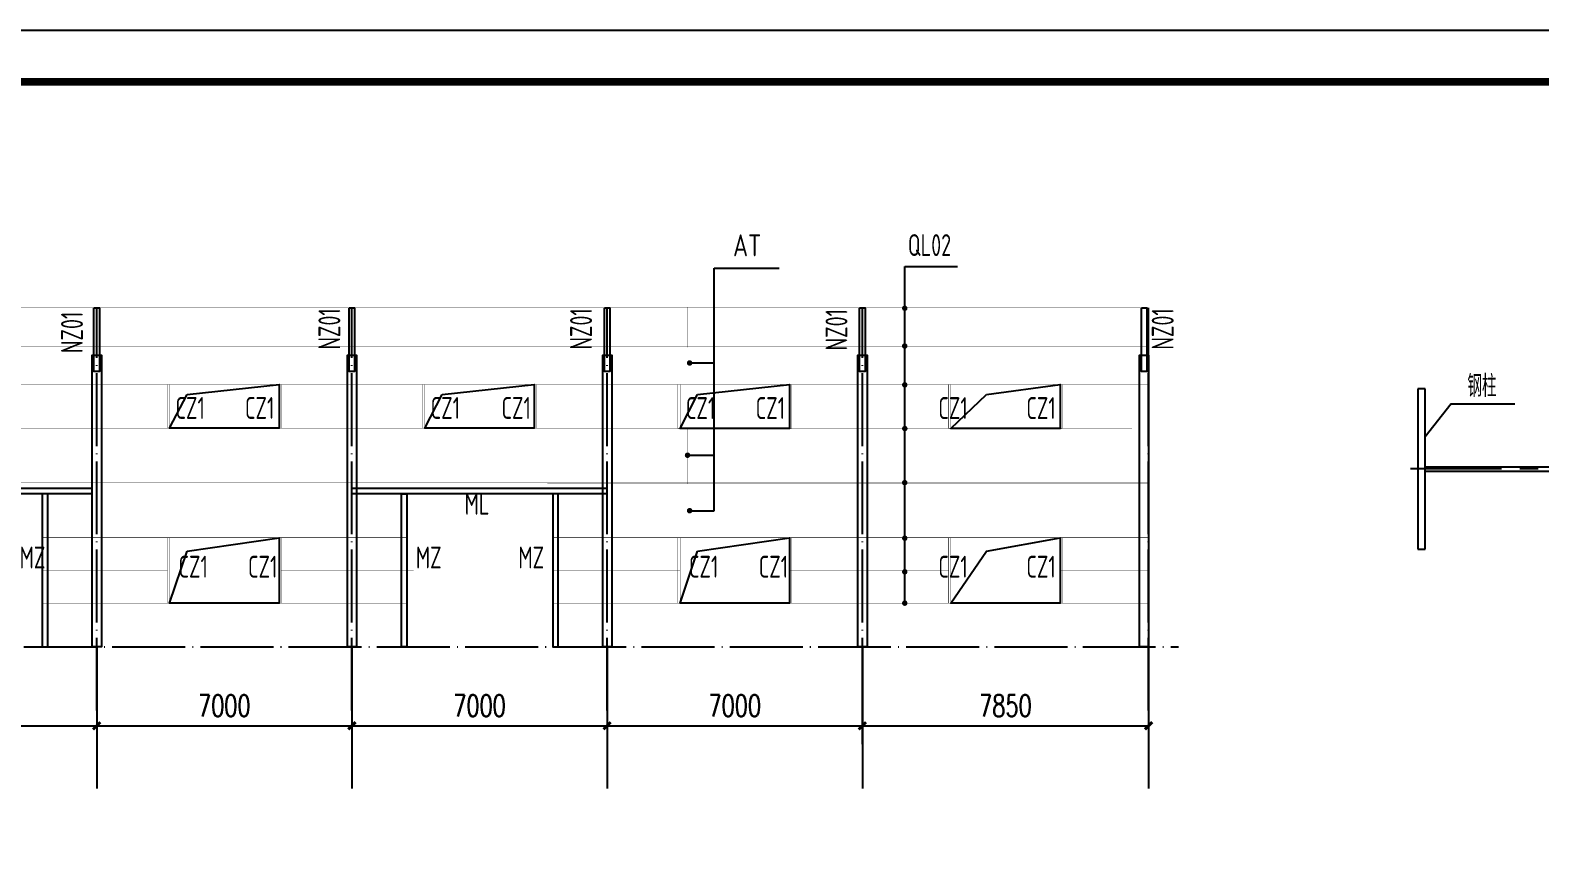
# Model space of a CAD drawing. Extents: x 180850 to 1400258, y 48356 to 327067.
# Drawn here: x 1077901 to 1119309, y 198139 to 220382 of the extents above; entities that cross this region are included whole.
import ezdxf
from ezdxf.enums import TextEntityAlignment as Align

# ---------------------------------------------------------------- set-up
doc = ezdxf.new("R2010")
doc.units = 0
doc.header["$LTSCALE"] = 1000
doc.linetypes.add('CENTERX2', pattern=[4, 2.5, -0.5, 0.5, -0.5])
doc.linetypes.add('DOTE', pattern=[2.42, 2, -0.2, 0.02, -0.2])
doc.layers.add('_0', color=7, linetype='Continuous', lineweight=25)
for name, color, linetype in [('AXIS', 3, 'Continuous'), ('BEAM', 4, 'Continuous'), ('DOTE', 1, 'Continuous'), ('GL', 150, 'Continuous'), ('GZ', 50, 'Continuous'), ('LT', 27, 'Continuous'), ('PUB_TITLE', 4, 'Continuous'), ('TEXT', 7, 'Continuous'), ('THIN', 7, 'Continuous')]:
    doc.layers.add(name, color=color, linetype=linetype)
doc.styles.add('_TCH_DIM_T3', font='SIMPLEX', dxfattribs={"width": 0.705882, "bigfont": 'GBCBIG'})
doc.styles.add('TSSD_Label', font='tssdeng.shx', dxfattribs={"width": 0.7, "bigfont": 'hztxt.shx'})
doc.styles.add('TSSD_Norm', font='tssdeng.shx', dxfattribs={"bigfont": 'hztxt.shx'})
doc.styles.add('标准字体', font='tssdeng.shx', dxfattribs={"width": 0.7, "bigfont": 'tssdchn.shx'})
doc.dimstyles.new('_TCH_ARCH&&200', dxfattribs={"dimtxt": 595, "dimasz": 200, "dimexe": 500, "dimexo": 600, "dimgap": 252.5, "dimtad": 1, "dimdec": 0, "dimzin": 0, "dimdsep": 46, "dimtxsty": '_TCH_DIM_T3', "dimblk": 'ARCHTICK', "dimcen": 0.09, "dimclrt": 7, "dimazin": 2, "dimtfac": 1, "dimtdec": 0, "dimtix": 1, "dimtmove": 2, "dimatfit": 3, "dimfxl": 1, "dimtolj": 1, "dimtzin": 0, "dimarcsym": 0})

# ---------------------------------------------------------------- blocks, each defined once
blk = doc.blocks.new('_ArchTick')
at = {"color": 0, "linetype": 'ByBlock', "const_width": 0.4}
blk.add_lwpolyline([(-0.5, -0.5), (0.5, 0.5)], dxfattribs=at)
blk = doc.blocks.new('*D976')
at = {"layer": 'AXIS', "color": 0, "lineweight": -2, "transparency": 16777216}
for p, q in [((1072726, 202860), (1072726, 200795)), ((1079726, 202860), (1079726, 200795)), ((1072726, 201295), (1079726, 201295))]:
    blk.add_line(p, q, dxfattribs=at)
at = {"layer": 'Defpoints', "color": 0, "transparency": 16777216}
for p in [(1072726, 203460), (1079726, 203460), (1079726, 201295)]:
    blk.add_point(p, dxfattribs=at)
at = {"layer": 'AXIS', "color": 0, "lineweight": -2, "transparency": 16777216, "xscale": 200, "yscale": 200, "zscale": 200, "rotation": 180}
blk.add_blockref('_ArchTick', (1072726, 201295), dxfattribs=at)
at = {"layer": 'AXIS', "color": 0, "lineweight": -2, "transparency": 16777216, "xscale": 200, "yscale": 200, "zscale": 200}
blk.add_blockref('_ArchTick', (1079726, 201295), dxfattribs=at)
at = {"layer": 'AXIS', "color": 7, "transparency": 16777216, "insert": (1076226, 201845), "char_height": 595, "attachment_point": 5, "style": '_TCH_DIM_T3'}
blk.add_mtext('\\A1;7000', dxfattribs=at)
blk = doc.blocks.new('*D977')
at = {"layer": 'AXIS', "color": 0, "lineweight": -2, "transparency": 16777216}
for p, q in [((1079726, 202860), (1079726, 200795)), ((1086726, 202860), (1086726, 200795)), ((1079726, 201295), (1086726, 201295))]:
    blk.add_line(p, q, dxfattribs=at)
at = {"layer": 'Defpoints', "color": 0, "transparency": 16777216}
for p in [(1079726, 203460), (1086726, 203460), (1086726, 201295)]:
    blk.add_point(p, dxfattribs=at)
at = {"layer": 'AXIS', "color": 0, "lineweight": -2, "transparency": 16777216, "xscale": 200, "yscale": 200, "zscale": 200, "rotation": 180}
blk.add_blockref('_ArchTick', (1079726, 201295), dxfattribs=at)
at = {"layer": 'AXIS', "color": 0, "lineweight": -2, "transparency": 16777216, "xscale": 200, "yscale": 200, "zscale": 200}
blk.add_blockref('_ArchTick', (1086726, 201295), dxfattribs=at)
at = {"layer": 'AXIS', "color": 7, "transparency": 16777216, "insert": (1083226, 201845), "char_height": 595, "attachment_point": 5, "style": '_TCH_DIM_T3'}
blk.add_mtext('\\A1;7000', dxfattribs=at)
blk = doc.blocks.new('*D978')
at = {"layer": 'AXIS', "color": 0, "lineweight": -2, "transparency": 16777216}
for p, q in [((1086726, 202860), (1086726, 200795)), ((1093726, 202860), (1093726, 200795)), ((1086726, 201295), (1093726, 201295))]:
    blk.add_line(p, q, dxfattribs=at)
at = {"layer": 'Defpoints', "color": 0, "transparency": 16777216}
for p in [(1086726, 203460), (1093726, 203460), (1093726, 201295)]:
    blk.add_point(p, dxfattribs=at)
at = {"layer": 'AXIS', "color": 0, "lineweight": -2, "transparency": 16777216, "xscale": 200, "yscale": 200, "zscale": 200, "rotation": 180}
blk.add_blockref('_ArchTick', (1086726, 201295), dxfattribs=at)
at = {"layer": 'AXIS', "color": 0, "lineweight": -2, "transparency": 16777216, "xscale": 200, "yscale": 200, "zscale": 200}
blk.add_blockref('_ArchTick', (1093726, 201295), dxfattribs=at)
at = {"layer": 'AXIS', "color": 7, "transparency": 16777216, "insert": (1090226, 201845), "char_height": 595, "attachment_point": 5, "style": '_TCH_DIM_T3'}
blk.add_mtext('\\A1;7000', dxfattribs=at)
blk = doc.blocks.new('*D979')
at = {"layer": 'AXIS', "color": 0, "lineweight": -2, "transparency": 16777216}
for p, q in [((1093726, 202860), (1093726, 200795)), ((1100726, 202860), (1100726, 200795)), ((1093726, 201295), (1100726, 201295))]:
    blk.add_line(p, q, dxfattribs=at)
at = {"layer": 'Defpoints', "color": 0, "transparency": 16777216}
for p in [(1093726, 203460), (1100726, 203460), (1100726, 201295)]:
    blk.add_point(p, dxfattribs=at)
at = {"layer": 'AXIS', "color": 0, "lineweight": -2, "transparency": 16777216, "xscale": 200, "yscale": 200, "zscale": 200, "rotation": 180}
blk.add_blockref('_ArchTick', (1093726, 201295), dxfattribs=at)
at = {"layer": 'AXIS', "color": 0, "lineweight": -2, "transparency": 16777216, "xscale": 200, "yscale": 200, "zscale": 200}
blk.add_blockref('_ArchTick', (1100726, 201295), dxfattribs=at)
at = {"layer": 'AXIS', "color": 7, "transparency": 16777216, "insert": (1097226, 201845), "char_height": 595, "attachment_point": 5, "style": '_TCH_DIM_T3'}
blk.add_mtext('\\A1;7000', dxfattribs=at)
blk = doc.blocks.new('*D980')
at = {"layer": 'AXIS', "color": 0, "lineweight": -2, "transparency": 16777216}
for p, q in [((1100726, 202860), (1100726, 200795)), ((1108576, 202860), (1108576, 200795)), ((1100726, 201295), (1108576, 201295))]:
    blk.add_line(p, q, dxfattribs=at)
at = {"layer": 'Defpoints', "color": 0, "transparency": 16777216}
for p in [(1100726, 203460), (1108576, 203460), (1108576, 201295)]:
    blk.add_point(p, dxfattribs=at)
at = {"layer": 'AXIS', "color": 0, "lineweight": -2, "transparency": 16777216, "xscale": 200, "yscale": 200, "zscale": 200, "rotation": 180}
blk.add_blockref('_ArchTick', (1100726, 201295), dxfattribs=at)
at = {"layer": 'AXIS', "color": 0, "lineweight": -2, "transparency": 16777216, "xscale": 200, "yscale": 200, "zscale": 200}
blk.add_blockref('_ArchTick', (1108576, 201295), dxfattribs=at)
at = {"layer": 'AXIS', "color": 7, "transparency": 16777216, "insert": (1104651, 201845), "char_height": 595, "attachment_point": 5, "style": '_TCH_DIM_T3'}
blk.add_mtext('\\A1;7850', dxfattribs=at)

msp = doc.modelspace()

# ---------------------------------------------------------------- linework, layer by layer
at = {"color": 8, "linetype": 'CENTERX2'}
msp.add_line((1126261.35, 208343.92), (1115270.73, 208344.09), dxfattribs=at)
at = {"layer": '_0', "color": 1, "const_width": 75}
for points in [[(1101852.1, 212751.32, 1), (1101927.1, 212751.32, 1)], [(1101852.1, 211715.39, 1), (1101927.1, 211715.39, 1)], [(1095950.99, 211249.85, 1), (1096025.99, 211249.85, 1)], [(1101852.1, 210649.72, 1), (1101927.1, 210649.72, 1)], [(1101853.92, 209449.72, 1), (1101928.92, 209449.72, 1)], [(1095894.71, 208718.82, 1), (1095969.71, 208718.82, 1)], [(1101852.1, 207966.93, 1), (1101927.1, 207966.93, 1)], [(1095950.99, 207196.45, 1), (1096025.99, 207196.45, 1)], [(1101852.1, 206442.35, 1), (1101927.1, 206442.35, 1)], [(1101852.1, 205520.72, 1), (1101927.1, 205520.72, 1)], [(1101852.1, 204660.13, 1), (1101927.1, 204660.13, 1)]]:
    msp.add_lwpolyline(points, format="xyb", close=True, dxfattribs=at)
at = {"layer": 'AXIS', "linetype": 'ByBlock'}
for p, q in [((1096665.58, 213854.44), (1098446.23, 213854.44)), ((1096665.58, 207196.46), (1096665.58, 213854.44)), ((1101889.6, 204601.07), (1101889.6, 213897.73)), ((1101889.6, 213897.73), (1103334.29, 213897.73))]:
    msp.add_line(p, q, dxfattribs=at)
at = {"layer": 'AXIS'}
for p, q in [((1095985.01, 211249.86), (1096665.58, 211249.86)), ((1095928.73, 208718.83), (1096665.58, 208718.83)), ((1095985.01, 207196.46), (1096665.58, 207196.46)), ((1079726.35, 203460.13), (1079726.35, 199575.25)), ((1086726.35, 203460.13), (1086726.35, 199575.25)), ((1086726.35, 203460.13), (1086726.35, 199575.25)), ((1093726.35, 203460.13), (1093726.35, 199575.25)), ((1100726.35, 203460.13), (1100726.35, 199575.25)), ((1108576.35, 203460.13), (1108576.35, 199575.25))]:
    msp.add_line(p, q, dxfattribs=at)
at = {"layer": 'AXIS', "color": 3, "linetype": 'ByBlock'}
msp.add_line((1116878.01, 210132.83), (1118623.07, 210132.83), dxfattribs=at)
at = {"layer": 'AXIS', "color": 6, "linetype": 'ByBlock'}
for p, q in [((1079601.35, 207810.13), (1072851.35, 207810.13)), ((1079601.35, 207660.13), (1072851.35, 207660.13)), ((1093726.35, 207810.13), (1086726.35, 207810.13)), ((1093726.35, 207660.13), (1086726.35, 207660.13))]:
    msp.add_line(p, q, dxfattribs=at)
at = {"layer": 'AXIS', "color": 3, "linetype": 'ByBlock', "const_width": 1}
for points in [[(1081921.35, 211680.13), (1081921.35, 211740.13), (1081921.35, 212730.13), (1081921.35, 212790.13)], [(1084521.35, 211680.13), (1084521.35, 211740.13), (1084521.35, 212730.13), (1084521.35, 212790.13)], [(1088921.35, 211680.13), (1088921.35, 211740.13), (1088921.35, 212730.13), (1088921.35, 212790.13)], [(1091521.35, 211680.13), (1091521.35, 211740.13), (1091521.35, 212730.13), (1091521.35, 212790.13)], [(1095921.35, 211680.13), (1095921.35, 211740.13), (1095921.35, 212730.13), (1095921.35, 212790.13)], [(1098521.35, 211680.13), (1098521.35, 211740.13), (1098521.35, 212730.13), (1098521.35, 212790.13)], [(1103228.6, 211680.13), (1103228.6, 211740.13), (1103228.6, 212730.13), (1103228.6, 212790.13)], [(1106074.09, 211680.13), (1106074.09, 211740.13), (1106074.09, 212730.13), (1106074.09, 212790.13)], [(1081986.35, 210626.76), (1081986.35, 210686.76), (1081986.35, 211680.13), (1081986.35, 211740.13)], [(1084466.35, 210626.76), (1084466.35, 210686.76), (1084466.35, 211680.13), (1084466.35, 211740.13)], [(1088986.35, 210626.76), (1088986.35, 210686.76), (1088986.35, 211680.13), (1088986.35, 211740.13)], [(1091466.35, 210626.76), (1091466.35, 210686.76), (1091466.35, 211680.13), (1091466.35, 211740.13)], [(1095986.35, 210626.76), (1095986.35, 210686.76), (1095986.35, 211680.13), (1095986.35, 211740.13)], [(1098466.35, 210626.76), (1098466.35, 210686.76), (1098466.35, 211680.13), (1098466.35, 211740.13)], [(1103293.6, 210626.76), (1103293.6, 210686.76), (1103293.6, 211680.13), (1103293.6, 211740.13)], [(1106009.09, 210626.76), (1106009.09, 210686.76), (1106009.09, 211680.13), (1106009.09, 211740.13)], [(1081921.35, 207926.76), (1081921.35, 207986.76), (1081921.35, 209426.76), (1081921.35, 209486.76)], [(1084521.35, 207926.76), (1084521.35, 207986.76), (1084521.35, 209426.76), (1084521.35, 209486.76)], [(1088921.35, 207930.13), (1088921.35, 207930.13), (1088921.35, 209430.13), (1088921.35, 209490.13)], [(1091521.35, 207930.13), (1091521.35, 207930.13), (1091521.35, 209430.13), (1091521.35, 209490.13)], [(1095921.35, 207926.76), (1095921.35, 207986.76), (1095921.35, 209426.76), (1095921.35, 209486.76)], [(1098521.35, 207926.76), (1098521.35, 207986.76), (1098521.35, 209426.76), (1098521.35, 209486.76)], [(1103228.6, 207926.76), (1103228.6, 207986.76), (1103228.6, 209426.76), (1103228.6, 209486.76)], [(1106074.09, 207926.76), (1106074.09, 207986.76), (1106074.09, 209426.76), (1106074.09, 209486.76)], [(1081981.35, 206426.76), (1081981.35, 206486.76), (1081981.35, 207926.76), (1081981.35, 207986.76)], [(1084461.35, 206426.76), (1084461.35, 206486.76), (1084461.35, 207926.76), (1084461.35, 207986.76)], [(1095981.35, 206426.76), (1095981.35, 206486.76), (1095981.35, 207926.76), (1095981.35, 207986.76)], [(1098461.35, 206426.76), (1098461.35, 206486.76), (1098461.35, 207926.76), (1098461.35, 207986.76)], [(1103288.6, 206426.76), (1103288.6, 206486.76), (1103288.6, 207926.76), (1103288.6, 207986.76)], [(1106014.09, 206426.76), (1106014.09, 206486.76), (1106014.09, 207926.76), (1106014.09, 207986.76)]]:
    msp.add_lwpolyline(points, dxfattribs=at)
at = {"layer": 'AXIS', "color": 6, "linetype": 'ByBlock'}
for points in [[(1078384.35, 207660.13), (1078234.35, 207660.13), (1078234.35, 203460.13), (1078384.35, 203460.13)], [(1088084.35, 207660.13), (1088234.35, 207660.13), (1088234.35, 203460.13), (1088084.35, 203460.13)], [(1092384.35, 207660.13), (1092234.35, 207660.13), (1092234.35, 203460.13), (1092384.35, 203460.13)]]:
    msp.add_lwpolyline(points, close=True, dxfattribs=at)
at = {"layer": 'BEAM', "linetype": 'ByBlock'}
for p, q in [((1116164.72, 210543.92), (1115964.72, 210543.92)), ((1115964.72, 210543.92), (1115964.72, 206143.92)), ((1116164.72, 206143.92), (1116164.72, 210543.92)), ((1116878.01, 210132.83), (1116164.72, 209222.52)), ((1116164.72, 208403.92), (1121873.35, 208403.92)), ((1116164.72, 208283.92), (1121873.35, 208283.92)), ((1115964.72, 206143.92), (1116164.72, 206143.92))]:
    msp.add_line(p, q, dxfattribs=at)
at = {"layer": 'DOTE', "linetype": 'DOTE'}
for p, q in [((1079726.35, 201710.13), (1079726.35, 212760.13)), ((1086726.35, 201710.13), (1086726.35, 212760.13)), ((1093726.35, 201710.13), (1093726.35, 212760.13)), ((1100726.35, 201710.13), (1100726.35, 212760.13)), ((1108576.35, 201710.13), (1108576.35, 212760.13)), ((1058370.69, 203460.13), (1109399.4, 203460.13))]:
    msp.add_line(p, q, dxfattribs=at)
at = {"layer": 'GL'}
for points in [[(1082205.3, 210384.85), (1084726.35, 210660.13), (1084726.35, 209460.13), (1081726.35, 209460.13)], [(1089205.3, 210384.85), (1091726.35, 210660.13), (1091726.35, 209460.13), (1088726.35, 209460.13)], [(1096205.3, 210381.48), (1098726.35, 210656.76), (1098726.35, 209456.76), (1095726.35, 209456.76)], [(1104130.3, 210381.48), (1106151.35, 210656.76), (1106151.35, 209456.76), (1103151.35, 209456.76)], [(1082205.3, 206089.84), (1084726.35, 206456.76), (1084726.35, 204660.13), (1081726.35, 204660.13)], [(1096205.3, 206089.84), (1098726.35, 206456.76), (1098726.35, 204660.13), (1095726.35, 204660.13)], [(1104130.3, 206089.84), (1106151.35, 206456.76), (1106151.35, 204660.13), (1103151.35, 204660.13)]]:
    msp.add_lwpolyline(points, close=True, dxfattribs=at)
at = {"layer": 'GZ'}
for points in [[(1079651.35, 212760.13), (1079801.35, 212760.13), (1079801.35, 211013.86), (1079651.35, 211013.86)], [(1086651.35, 212760.13), (1086801.35, 212760.13), (1086801.35, 211013.86), (1086651.35, 211013.86)], [(1093651.35, 212760.13), (1093801.35, 212760.13), (1093801.35, 211013.86), (1093651.35, 211013.86)], [(1100651.35, 212760.13), (1100801.35, 212760.13), (1100801.35, 211013.86), (1100651.35, 211013.86)], [(1108379, 212760.13), (1108529, 212760.13), (1108529, 211013.86), (1108379, 211013.86)], [(1079604.35, 203460.13), (1079604.35, 211460.13), (1079854.35, 211460.13), (1079854.35, 203460.13)], [(1086604.35, 203460.13), (1086604.35, 211460.13), (1086854.35, 211460.13), (1086854.35, 203460.13)], [(1093604.35, 203460.13), (1093604.35, 211460.13), (1093854.35, 211460.13), (1093854.35, 203460.13)], [(1100604.35, 203460.13), (1100604.35, 211460.13), (1100854.35, 211460.13), (1100854.35, 203460.13)], [(1108326.35, 203460.13), (1108326.35, 211460.13), (1108576.35, 211460.13), (1108576.35, 203460.13)]]:
    msp.add_lwpolyline(points, close=True, dxfattribs=at)
at = {"layer": 'LT', "linetype": 'ByBlock', "const_width": 10}
for points in [[(1108576.35, 212760.13), (1059076.35, 212760.13)], [(1108576.35, 211710.13), (1059076.35, 211710.13)], [(1108576.35, 210660.13), (1059076.35, 210660.13)], [(1108126.57, 209460.13), (1059076.35, 209460.13)], [(1108126.57, 207960.13), (1059076.35, 207960.13)], [(1108576.35, 207956.76), (1092084.35, 207956.76)], [(1088234.35, 206456.76), (1078234.35, 206456.76)], [(1108576.35, 206456.76), (1092234.35, 206456.76)], [(1078234.35, 205560.13), (1081669.39, 205558.44)], [(1088419.39, 205558.44), (1084783.3, 205558.44)], [(1088234.35, 205558.44), (1085283.3, 205558.44)], [(1092218.35, 205558.44), (1095726.35, 205558.44)], [(1098726.35, 205558.44), (1103094.39, 205558.44)], [(1106151.35, 205555.26), (1108576.35, 205558.44)], [(1088234.35, 204660.13), (1078234.35, 204660.13)], [(1108576.35, 204660.13), (1092234.35, 204660.13)]]:
    msp.add_lwpolyline(points, dxfattribs=at)
for points in [[(1081669.39, 210660.13), (1081726.35, 210660.13), (1081726.35, 209460.13), (1081669.39, 209460.13)], [(1084783.3, 210660.13), (1084726.35, 210660.13), (1084726.35, 209460.13), (1084783.3, 209460.13)], [(1088669.39, 210660.13), (1088726.35, 210660.13), (1088726.35, 209460.13), (1088669.39, 209460.13)], [(1091783.3, 210660.13), (1091726.35, 210660.13), (1091726.35, 209460.13), (1091783.3, 209460.13)], [(1095669.39, 210656.76), (1095726.35, 210656.76), (1095726.35, 209456.76), (1095669.39, 209456.76)], [(1098783.3, 210656.76), (1098726.35, 210656.76), (1098726.35, 209456.76), (1098783.3, 209456.76)], [(1103094.39, 210656.76), (1103151.35, 210656.76), (1103151.35, 209456.76), (1103094.39, 209456.76)], [(1106208.3, 210656.76), (1106151.35, 210656.76), (1106151.35, 209456.76), (1106208.3, 209456.76)], [(1081669.39, 206456.76), (1081726.35, 206456.76), (1081726.35, 204660.13), (1081669.39, 204660.13)], [(1084783.3, 206456.76), (1084726.35, 206456.76), (1084726.35, 204660.13), (1084783.3, 204660.13)], [(1095669.39, 206456.76), (1095726.35, 206456.76), (1095726.35, 204660.13), (1095669.39, 204660.13)], [(1098783.3, 206456.76), (1098726.35, 206456.76), (1098726.35, 204660.13), (1098783.3, 204660.13)], [(1103094.39, 206456.76), (1103151.35, 206456.76), (1103151.35, 204660.13), (1103094.39, 204660.13)], [(1106208.3, 206456.76), (1106151.35, 206456.76), (1106151.35, 204660.13), (1106208.3, 204660.13)]]:
    msp.add_lwpolyline(points, close=True, dxfattribs=at)
at = {"layer": 'PUB_TITLE'}
msp.add_lwpolyline([(1041333.16, 220381.89), (1189933.16, 220381.89), (1189933.16, 136381.97), (1041333.16, 136381.97)], close=True, dxfattribs=at)
at = {"layer": 'PUB_TITLE', "const_width": 212.12}
msp.add_lwpolyline([(1044868.51, 137796.11), (1044868.51, 218967.75), (1188519.02, 218967.75), (1188519.02, 137796.11)], close=True, dxfattribs=at)

# ---------------------------------------------------------------- texts
at = {"layer": 'TEXT', "style": 'TSSD_Label', "width": 0.7}
msp.add_text('QL02', height=600, dxfattribs=at).set_placement((1103162.3, 214005.55), align=Align.BOTTOM_RIGHT)
at = {"layer": 'TEXT', "style": 'TSSD_Norm', "width": 0.7}
for p in [(1079347.33, 211520.32), (1086407.61, 211615.87), (1093310.91, 211615.87), (1100316.24, 211593.2), (1109264.67, 211615.87)]:
    msp.add_text('NZ01', height=600, rotation=90, dxfattribs=at).set_placement(p)
at = {"layer": 'TEXT', "style": 'TSSD_Label', "width": 0.7}
for s, p in [('CZ1', (1081886.33, 209716.03)), ('CZ1', (1083792.66, 209716.03)), ('CZ1', (1088886.33, 209716.03)), ('CZ1', (1090830.11, 209716.03)), ('CZ1', (1095886.33, 209712.66)), ('CZ1', (1097801.18, 209712.66)), ('CZ1', (1102811.33, 209712.66)), ('CZ1', (1105226.18, 209712.66)), ('ML', (1089816.69, 207086.81)), ('MZ', (1077611.47, 205612.76)), ('MZ', (1088478.82, 205612.76)), ('MZ', (1091291.61, 205612.76)), ('CZ1', (1081970.05, 205360.59)), ('CZ1', (1083876.37, 205360.59)), ('CZ1', (1095970.05, 205360.59)), ('CZ1', (1097884.9, 205360.59)), ('CZ1', (1102811.33, 205360.59)), ('CZ1', (1105226.18, 205360.59))]:
    msp.add_text(s, height=600, dxfattribs=at).set_placement(p)
at = {"layer": 'THIN', "style": 'TSSD_Norm', "width": 0.8}
msp.add_text('AT', height=600, dxfattribs=at).set_placement((1097952.45, 213998.2), align=Align.BOTTOM_RIGHT)
at = {"layer": 'THIN', "style": '标准字体', "width": 0.7}
msp.add_text('钢柱', height=600, dxfattribs=at).set_placement((1117322.35, 210319.41))

# ---------------------------------------------------------------- dimensions: what is measured, and where the dimension line sits
at = {"layer": 'AXIS'}
for p1, p2, picture, middle in [((1072726.35, 203460.13), (1079726.35, 203460.13), '*D976', (1076226.35, 201845.12)), ((1079726.35, 203460.13), (1086726.35, 203460.13), '*D977', (1083226.35, 201845.12)), ((1086726.35, 203460.13), (1093726.35, 203460.13), '*D978', (1090226.35, 201845.12)), ((1093726.35, 203460.13), (1100726.35, 203460.13), '*D979', (1097226.35, 201845.12)), ((1100726.35, 203460.13), (1108576.35, 203460.13), '*D980', (1104651.35, 201845.12))]:
    dim = msp.add_aligned_dim(p1=p1, p2=p2, distance=-2165.01, dimstyle='_TCH_ARCH&&200', dxfattribs=at)
    dim.commit()
    dim.dimension.update_dxf_attribs({"geometry": picture, "text_midpoint": middle})

doc.saveas('drawing.dxf')
